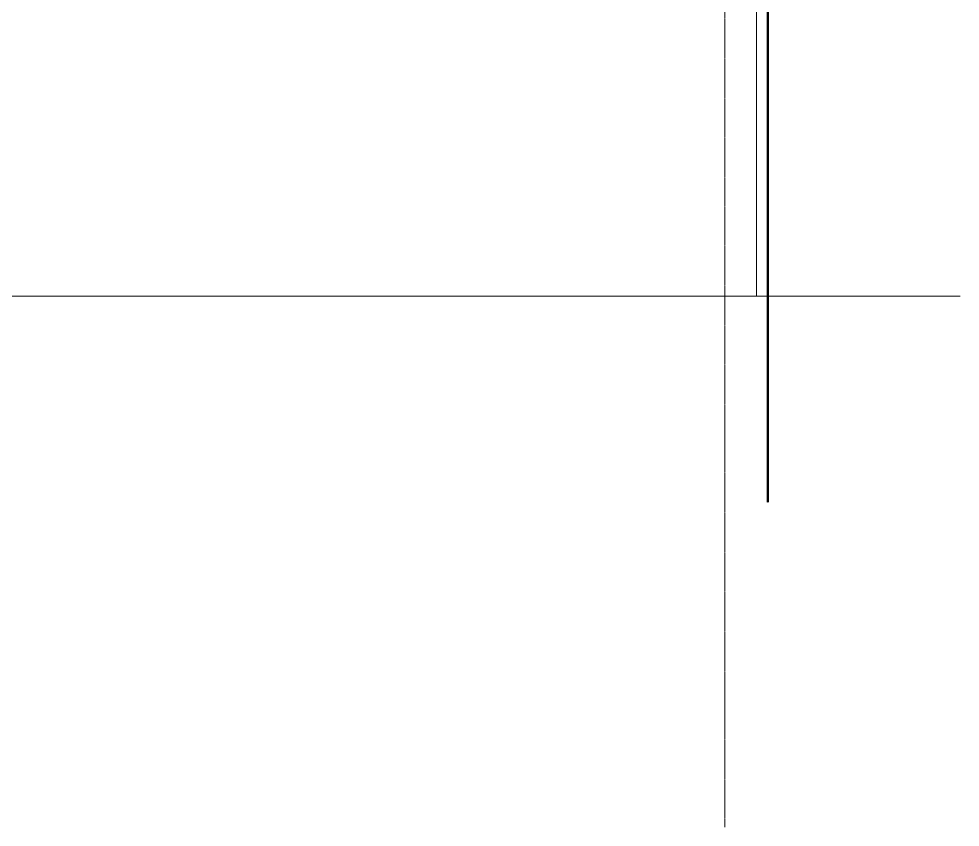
# Model space of a CAD drawing. Header units: inches. Extents: x 21836 to 26875, y -23174 to -20350.
# Drawn here: x 25990.1 to 26363.8, y -23162.9 to -22841.9 of the extents above; entities that cross this region are included whole.
import ezdxf

# ---------------------------------------------------------------- set-up
doc = ezdxf.new("R2010")
doc.units = ezdxf.units.IN
doc.header["$MEASUREMENT"] = 0
doc.linetypes.add('Grid Line 1_2_', pattern=[0.875, 0.5, -0.125, 0.125, -0.125])
doc.linetypes.add('Hidden', pattern=[0.28125, 0.1875, -0.09375])
for name, color, linetype, lineweight in [('A-PROP-SBCK', 71, 'Hidden', 50), ('Conc', 7, 'Continuous', 9), ('EOP-PR', 4, 'Continuous', 9), ('S-GRID', 1, 'Continuous', 9)]:
    doc.layers.add(name, color=color, linetype=linetype, lineweight=lineweight)

msp = doc.modelspace()

# ---------------------------------------------------------------- linework, layer by layer
at = {"layer": 'A-PROP-SBCK'}
msp.add_line((26287.51523, -20555.08885), (26287.51523, -23033.92248), dxfattribs=at)
at = {"layer": 'Conc'}
for p, q in [((26282.99063, -22799.42781), (26282.99063, -22952.06748)), ((26282.99063, -22952.06748), (21940.4243, -22952.06748))]:
    msp.add_line(p, q, dxfattribs=at)
at = {"layer": 'EOP-PR'}
msp.add_line((26282.99063, -22952.06748), (26363.83691, -22952.06748), dxfattribs=at)
at = {"layer": 'S-GRID', "linetype": 'Grid Line 1_2_'}
msp.add_line((26270.39023, -23162.8711), (26270.39023, -20426.10083), dxfattribs=at)

doc.saveas('drawing.dxf')
